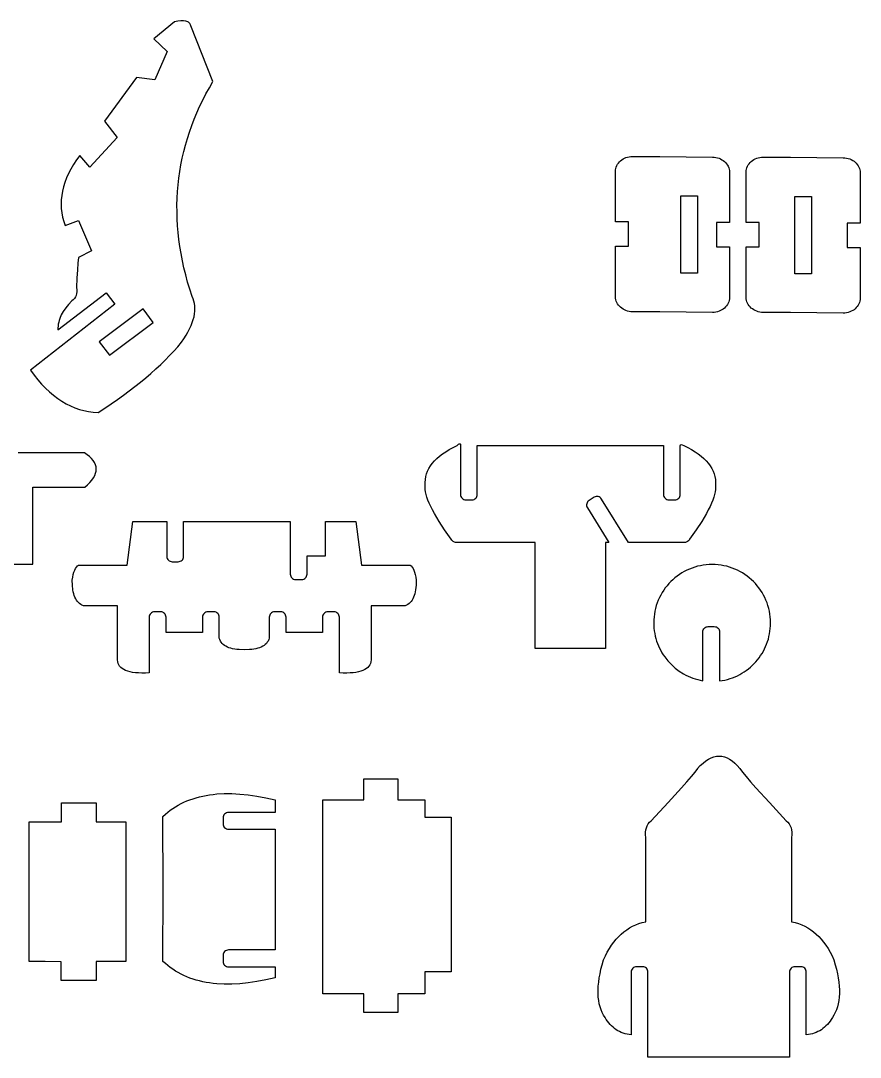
# Model space of a CAD drawing. Extents: x 0 to 712, y 0 to 629.
# Drawn here: x 338.2 to 581.5, y 321.8 to 622.1 of the extents above; entities that cross this region are included whole.
import ezdxf

# ---------------------------------------------------------------- set-up
doc = ezdxf.new("R2010")
doc.units = 0
doc.header["$MEASUREMENT"] = 0
doc.layers.add('DEFAULT_LAYER', color=1, linetype='Continuous')
doc.layers.add('HARLEY_1', color=1, linetype='Continuous')

msp = doc.modelspace()

# ---------------------------------------------------------------- linework, layer by layer
at = {"layer": 'DEFAULT_LAYER'}
msp.add_lwpolyline([(426.59, 477.08), (435.32, 477.08), (436.96, 464.37), (451.08, 464.37), (451.39, 464.16), (451.67, 463.85), (451.93, 463.46), (452.17, 462.97), (452.38, 462.38), (452.57, 461.71), (452.73, 460.94), (452.87, 460.08), (452.83, 458.6), (452.69, 457.27), (452.58, 456.67), (452.44, 456.1), (452.28, 455.58), (452.09, 455.09), (451.88, 454.64), (451.64, 454.23), (451.38, 453.86), (451.09, 453.53), (450.77, 453.24), (450.43, 452.98), (450.07, 452.77), (449.67, 452.59), (439.77, 452.59), (439.77, 436.92), (439.72, 436.41), (439.61, 435.94), (439.42, 435.5), (439.16, 435.1), (438.83, 434.74), (438.44, 434.41), (437.97, 434.13), (437.43, 433.87), (436.82, 433.66), (436.14, 433.48), (435.39, 433.34), (434.57, 433.23), (433.68, 433.16), (432.72, 433.13), (431.68, 433.13), (430.58, 433.17), (430.58, 449.32), (430.55, 449.63), (430.46, 449.92), (430.31, 450.19), (430.12, 450.42), (429.89, 450.61), (429.63, 450.75), (429.34, 450.84), (429.03, 450.88), (427.27, 450.88), (426.95, 450.84), (426.66, 450.75), (426.4, 450.61), (426.17, 450.42), (425.98, 450.19), (425.84, 449.92), (425.74, 449.63), (425.71, 449.32), (425.71, 444.87), (415.14, 444.87), (415.14, 449.32), (415.11, 449.63), (415.02, 449.92), (414.87, 450.19), (414.68, 450.42), (414.45, 450.61), (414.19, 450.75), (413.9, 450.84), (413.58, 450.88), (411.82, 450.88), (411.51, 450.84), (411.22, 450.75), (410.96, 450.61), (410.73, 450.42), (410.54, 450.19), (410.39, 449.92), (410.3, 449.63), (410.27, 449.32), (410.27, 443.23), (410.12, 442.81), (409.93, 442.42), (409.7, 442.06), (409.43, 441.72), (409.12, 441.41), (408.77, 441.13), (408.38, 440.88), (407.95, 440.66), (407.47, 440.46), (406.96, 440.3), (406.41, 440.16), (405.81, 440.04), (405.18, 439.96), (404.5, 439.91), (403.03, 439.88), (401.56, 439.91), (400.89, 439.96), (400.25, 440.04), (399.66, 440.16), (399.1, 440.3), (398.59, 440.46), (398.12, 440.66), (397.69, 440.88), (397.29, 441.13), (396.94, 441.41), (396.63, 441.72), (396.36, 442.06), (396.13, 442.42), (395.94, 442.81), (395.79, 443.23), (395.79, 449.32), (395.76, 449.63), (395.67, 449.92), (395.53, 450.19), (395.34, 450.42), (395.11, 450.61), (394.84, 450.75), (394.55, 450.84), (394.24, 450.88), (392.48, 450.88), (392.17, 450.84), (391.88, 450.75), (391.61, 450.61), (391.38, 450.42), (391.19, 450.19), (391.05, 449.92), (390.96, 449.63), (390.93, 449.32), (390.93, 444.87), (380.35, 444.87), (380.35, 449.32), (380.32, 449.63), (380.23, 449.92), (380.08, 450.19), (379.89, 450.42), (379.66, 450.61), (379.4, 450.75), (379.11, 450.84), (378.8, 450.88), (377.04, 450.88), (376.72, 450.84), (376.43, 450.75), (376.17, 450.61), (375.94, 450.42), (375.75, 450.19), (375.61, 449.92), (375.51, 449.63), (375.48, 449.32), (375.48, 433.17), (374.38, 433.13), (373.35, 433.13), (372.39, 433.16), (371.5, 433.23), (370.68, 433.34), (369.92, 433.48), (369.24, 433.66), (368.64, 433.87), (368.1, 434.13), (367.63, 434.41), (367.23, 434.74), (366.9, 435.1), (366.64, 435.5), (366.46, 435.94), (366.34, 436.41), (366.3, 436.92), (366.3, 452.59), (356.39, 452.59), (356, 452.77), (355.63, 452.98), (355.29, 453.24), (354.98, 453.53), (354.69, 453.86), (354.42, 454.23), (354.18, 454.64), (353.97, 455.09), (353.78, 455.58), (353.62, 456.1), (353.49, 456.67), (353.38, 457.27), (353.23, 458.6), (353.19, 460.08), (353.33, 460.94), (353.49, 461.71), (353.68, 462.38), (353.89, 462.97), (354.13, 463.46), (354.39, 463.85), (354.68, 464.16), (354.99, 464.37), (369.1, 464.37), (370.74, 477.08), (380.58, 477.08), (380.58, 466.94), (380.61, 466.63), (380.7, 466.34), (380.84, 466.07), (381.03, 465.84), (381.26, 465.65), (381.53, 465.51), (381.82, 465.42), (382.13, 465.38), (383.89, 465.38), (384.2, 465.42), (384.49, 465.51), (384.76, 465.65), (384.99, 465.84), (385.18, 466.07), (385.32, 466.34), (385.41, 466.63), (385.44, 466.94), (385.44, 477.08), (403.03, 477.08), (416.35, 477.08), (416.35, 461.8), (416.38, 461.48), (416.48, 461.19), (416.62, 460.92), (416.81, 460.69), (417.04, 460.5), (417.3, 460.36), (417.59, 460.27), (417.91, 460.24), (419.67, 460.24), (419.98, 460.27), (420.27, 460.36), (420.53, 460.5), (420.77, 460.69), (420.96, 460.93), (421.1, 461.19), (421.19, 461.48), (421.22, 461.8), (421.22, 467.07), (426.59, 467.06), (426.59, 477.08)], close=True, dxfattribs=at)
at = {"layer": 'HARLEY_1'}
for points in [[(349.01, 532.53), (362.96, 543.24), (365.47, 539.94), (341.04, 520.89), (342.11, 519.45), (343.2, 518.09), (344.31, 516.83), (345.44, 515.65), (346.59, 514.57), (347.77, 513.58), (348.96, 512.67), (350.18, 511.86), (351.41, 511.14), (352.67, 510.5), (353.95, 509.96), (355.25, 509.51), (356.57, 509.15), (357.91, 508.88), (359.27, 508.69), (360.66, 508.6), (362.58, 509.85), (364.44, 511.1), (366.25, 512.35), (368.01, 513.61), (369.71, 514.87), (371.36, 516.13), (372.96, 517.4), (374.5, 518.67), (375.98, 519.94), (377.42, 521.22), (378.8, 522.5), (380.12, 523.79), (381.39, 525.08), (382.61, 526.37), (383.77, 527.67), (384.88, 528.97), (385.55, 529.97), (386.16, 530.96), (386.71, 531.92), (387.19, 532.85), (387.6, 533.76), (387.95, 534.65), (388.24, 535.52), (388.46, 536.35), (388.62, 537.17), (388.71, 537.96), (388.74, 538.73), (388.7, 539.47), (388.6, 540.19), (388.43, 540.88), (388.2, 541.55), (387.9, 542.2), (387.24, 544.29), (386.62, 546.38), (386.07, 548.45), (385.56, 550.52), (385.12, 552.57), (384.73, 554.62), (384.39, 556.65), (384.11, 558.68), (383.88, 560.7), (383.71, 562.7), (383.6, 564.7), (383.54, 566.69), (383.53, 568.67), (383.58, 570.64), (383.69, 572.6), (383.85, 574.55), (384.07, 576.5), (384.34, 578.43), (384.67, 580.35), (385.05, 582.27), (385.49, 584.17), (385.98, 586.06), (386.53, 587.95), (387.13, 589.83), (387.79, 591.69), (388.5, 593.55), (389.27, 595.4), (390.1, 597.23), (390.98, 599.06), (391.91, 600.88), (392.91, 602.69), (393.95, 604.49), (387.53, 620.61), (387.46, 620.87), (387.35, 621.11), (387.21, 621.32), (387.05, 621.5), (386.85, 621.66), (386.63, 621.79), (386.37, 621.9), (386.09, 621.99), (385.43, 622.08), (384.66, 622.07), (383.77, 621.96), (382.77, 621.75), (376.81, 616.79), (380.69, 613.17), (377.14, 604.94), (371.82, 605.66), (362.52, 592.99), (366.23, 588.28), (358.31, 579.63), (355.34, 583.06), (354.4, 581.74), (353.56, 580.43), (352.8, 579.12), (352.13, 577.82), (351.55, 576.53), (351.06, 575.24), (350.66, 573.96), (350.35, 572.69), (350.13, 571.42), (350, 570.16), (349.96, 568.91), (350.01, 567.66), (350.15, 566.42), (350.38, 565.18), (350.7, 563.96), (351.11, 562.73), (355.01, 564.25), (358.79, 555.43), (355.01, 553.53), (354.83, 551.9), (354.67, 549.9), (354.54, 547.53), (354.43, 544.81), (354.49, 544.18), (354.49, 543.59), (354.42, 543.04), (354.28, 542.53), (354.08, 542.06), (353.81, 541.63), (353.47, 541.25), (353.07, 540.9), (352.11, 539.92), (351.28, 538.92), (350.58, 537.9), (350.01, 536.87), (349.57, 535.81), (349.39, 535.28), (349.25, 534.74), (349.14, 534.19), (349.06, 533.64), (349.02, 533.09), (349.01, 532.53)], [(543.67, 541.96), (543.64, 541.51), (543.57, 541.08), (543.44, 540.66), (543.28, 540.26), (543.07, 539.87), (542.82, 539.51), (542.53, 539.17), (542.21, 538.86), (541.85, 538.58), (541.47, 538.32), (541.06, 538.1), (540.62, 537.92), (540.17, 537.77), (539.69, 537.67), (539.2, 537.61), (538.69, 537.59), (523.43, 537.78), (515.58, 537.78), (515.07, 537.81), (514.58, 537.87), (514.1, 537.98), (513.65, 538.13), (513.21, 538.31), (512.8, 538.53), (512.42, 538.79), (512.06, 539.07), (511.74, 539.38), (511.45, 539.72), (511.2, 540.08), (510.99, 540.46), (510.82, 540.86), (510.7, 541.28), (510.62, 541.71), (510.6, 542.15), (510.6, 556.77), (514.4, 556.77), (514.4, 563.79), (510.6, 563.79), (510.6, 578.41), (510.62, 578.86), (510.7, 579.29), (510.82, 579.71), (510.99, 580.11), (511.2, 580.49), (511.45, 580.85), (511.74, 581.19), (512.06, 581.5), (512.42, 581.78), (512.8, 582.03), (513.21, 582.25), (513.65, 582.44), (514.1, 582.58), (514.58, 582.69), (515.07, 582.76), (515.58, 582.78), (523.43, 582.78), (538.69, 582.59), (539.2, 582.56), (539.69, 582.49), (540.17, 582.38), (540.62, 582.23), (541.06, 582.04), (541.47, 581.82), (541.85, 581.57), (542.21, 581.29), (542.53, 580.98), (542.82, 580.65), (543.07, 580.29), (543.28, 579.91), (543.44, 579.51), (543.57, 579.09), (543.64, 578.66), (543.67, 578.22), (543.67, 563.6), (539.87, 563.6), (539.87, 556.58), (543.67, 556.58), (543.67, 541.96)], [(548.47, 578.22), (548.5, 578.66), (548.58, 579.1), (548.7, 579.51), (548.87, 579.91), (549.08, 580.3), (549.33, 580.66), (549.61, 580.99), (549.94, 581.3), (550.29, 581.59), (550.67, 581.84), (551.09, 582.06), (551.52, 582.24), (551.98, 582.39), (552.45, 582.5), (552.95, 582.56), (553.45, 582.59), (561.3, 582.59), (576.56, 582.39), (577.07, 582.36), (577.56, 582.29), (578.04, 582.18), (578.5, 582.03), (578.93, 581.85), (579.34, 581.63), (579.73, 581.38), (580.08, 581.09), (580.4, 580.79), (580.69, 580.45), (580.94, 580.09), (581.15, 579.71), (581.32, 579.31), (581.44, 578.9), (581.52, 578.47), (581.54, 578.02), (581.54, 563.4), (577.75, 563.4), (577.75, 556.38), (581.54, 556.38), (581.54, 541.76), (581.52, 541.32), (581.44, 540.88), (581.32, 540.46), (581.15, 540.06), (580.94, 539.68), (580.69, 539.32), (580.4, 538.98), (580.08, 538.66), (579.73, 538.38), (579.34, 538.13), (578.93, 537.91), (578.5, 537.72), (578.04, 537.58), (577.56, 537.47), (577.07, 537.41), (576.56, 537.39), (561.3, 537.59), (553.45, 537.59), (552.95, 537.61), (552.45, 537.68), (551.98, 537.79), (551.52, 537.93), (551.09, 538.12), (550.67, 538.34), (550.29, 538.59), (549.94, 538.87), (549.61, 539.18), (549.33, 539.52), (549.08, 539.88), (548.87, 540.26), (548.7, 540.66), (548.58, 541.08), (548.5, 541.51), (548.47, 541.96), (548.47, 556.58), (552.27, 556.58), (552.27, 563.6), (548.47, 563.6), (548.47, 578.22)], [(529.5, 571.38), (534.37, 571.38), (534.37, 548.99), (529.5, 548.99), (529.5, 571.38)], [(562.57, 571.19), (567.44, 571.19), (567.44, 548.79), (562.57, 548.79), (562.57, 571.19)], [(361.01, 529.08), (363.93, 525.18), (376.62, 534.71), (373.71, 538.61), (361.01, 529.08)], [(508.64, 470.95), (507.75, 470.95), (507.75, 440.22), (497.53, 440.22), (487.32, 440.22), (487.32, 470.95), (464.7, 470.95), (464.45, 470.93), (464.21, 470.95), (463.98, 471.01), (463.76, 471.11), (463.55, 471.24), (463.35, 471.42), (463.16, 471.63), (462.98, 471.89), (461.09, 474.59), (459.47, 477.07), (458.13, 479.34), (457.56, 480.4), (457.05, 481.4), (456.62, 482.35), (456.25, 483.24), (455.96, 484.08), (455.73, 484.87), (455.57, 485.61), (455.47, 486.29), (455.45, 486.91), (455.49, 487.49), (455.47, 488.35), (455.52, 489.2), (455.65, 490.03), (455.86, 490.84), (456.16, 491.63), (456.53, 492.4), (456.99, 493.15), (457.52, 493.88), (458.14, 494.59), (458.83, 495.28), (459.61, 495.96), (460.47, 496.61), (461.4, 497.24), (462.42, 497.86), (463.52, 498.45), (464.7, 499.03), (465.15, 499.4), (465.33, 499.49), (465.47, 499.52), (465.58, 499.49), (465.65, 499.4), (465.69, 499.24), (465.69, 499.03), (465.69, 484.87), (465.73, 484.56), (465.82, 484.27), (465.96, 484), (466.15, 483.77), (466.38, 483.58), (466.65, 483.44), (466.94, 483.34), (467.25, 483.31), (469.01, 483.31), (469.32, 483.34), (469.61, 483.44), (469.88, 483.58), (470.11, 483.77), (470.3, 484), (470.44, 484.27), (470.53, 484.56), (470.56, 484.87), (470.56, 499.03), (497.53, 499.03), (524.5, 499.03), (524.5, 484.87), (524.54, 484.56), (524.63, 484.27), (524.77, 484), (524.96, 483.77), (525.19, 483.58), (525.45, 483.44), (525.75, 483.34), (526.06, 483.31), (527.82, 483.31), (528.13, 483.34), (528.42, 483.44), (528.69, 483.58), (528.92, 483.77), (529.11, 484), (529.25, 484.27), (529.34, 484.56), (529.37, 484.87), (529.37, 499.03), (529.41, 499.14), (529.47, 499.22), (529.56, 499.27), (529.67, 499.29), (529.97, 499.22), (530.37, 499.03), (531.55, 498.45), (532.65, 497.86), (533.66, 497.24), (534.6, 496.61), (535.46, 495.96), (536.23, 495.28), (536.93, 494.59), (537.55, 493.88), (538.08, 493.15), (538.54, 492.4), (538.91, 491.63), (539.2, 490.84), (539.42, 490.03), (539.55, 489.2), (539.6, 488.35), (539.57, 487.49), (539.62, 486.91), (539.59, 486.29), (539.5, 485.61), (539.34, 484.87), (539.11, 484.08), (538.81, 483.24), (538.45, 482.35), (538.01, 481.4), (537.51, 480.4), (536.94, 479.34), (535.6, 477.07), (533.98, 474.59), (532.09, 471.89), (531.91, 471.63), (531.72, 471.42), (531.52, 471.24), (531.31, 471.11), (531.09, 471.01), (530.86, 470.95), (530.62, 470.93), (530.37, 470.95), (514.39, 470.95), (506.59, 483.54), (506.39, 483.79), (506.16, 483.99), (505.9, 484.14), (505.62, 484.24), (505.32, 484.28), (505.02, 484.26), (504.73, 484.19), (504.44, 484.05), (502.95, 483.12), (502.7, 482.93), (502.5, 482.7), (502.35, 482.44), (502.26, 482.15), (502.22, 481.86), (502.23, 481.56), (502.31, 481.26), (502.45, 480.98), (508.66, 470.95), (508.64, 470.95)], [(535.92, 430.93), (535.92, 445.04), (535.95, 445.36), (536.04, 445.65), (536.18, 445.91), (536.37, 446.15), (536.6, 446.34), (536.87, 446.48), (537.16, 446.57), (537.47, 446.6), (539.23, 446.6), (539.54, 446.57), (539.83, 446.48), (540.1, 446.34), (540.33, 446.15), (540.52, 445.91), (540.66, 445.65), (540.75, 445.36), (540.78, 445.04), (540.78, 430.85), (541.56, 430.97), (542.32, 431.12), (543.07, 431.3), (543.81, 431.52), (544.53, 431.77), (545.24, 432.06), (545.93, 432.37), (546.61, 432.71), (547.26, 433.08), (547.9, 433.48), (548.52, 433.91), (549.12, 434.36), (549.69, 434.84), (550.25, 435.34), (550.78, 435.86), (551.29, 436.41), (551.77, 436.98), (552.23, 437.58), (552.66, 438.19), (553.07, 438.82), (553.45, 439.47), (553.8, 440.14), (554.12, 440.83), (554.41, 441.53), (554.67, 442.25), (554.9, 442.99), (555.09, 443.73), (555.25, 444.49), (555.38, 445.26), (555.47, 446.05), (555.53, 446.84), (555.54, 447.65), (555.52, 448.52), (555.46, 449.38), (555.35, 450.22), (555.2, 451.06), (555.01, 451.88), (554.78, 452.68), (554.52, 453.47), (554.21, 454.24), (553.87, 454.99), (553.5, 455.72), (553.09, 456.43), (552.65, 457.11), (552.18, 457.78), (551.68, 458.42), (551.15, 459.03), (550.58, 459.62), (550, 460.18), (549.38, 460.71), (548.74, 461.21), (548.08, 461.69), (547.39, 462.13), (546.68, 462.53), (545.95, 462.91), (545.2, 463.25), (544.43, 463.55), (543.65, 463.82), (542.84, 464.05), (542.02, 464.23), (541.19, 464.38), (540.34, 464.49), (539.48, 464.56), (538.61, 464.58), (537.74, 464.56), (536.88, 464.49), (536.03, 464.38), (535.2, 464.23), (534.38, 464.05), (533.58, 463.82), (532.79, 463.55), (532.02, 463.25), (531.27, 462.91), (530.54, 462.53), (529.83, 462.13), (529.15, 461.69), (528.48, 461.21), (527.84, 460.71), (527.23, 460.18), (526.64, 459.62), (526.08, 459.03), (525.55, 458.42), (525.04, 457.78), (524.57, 457.11), (524.13, 456.43), (523.72, 455.72), (523.35, 454.99), (523.01, 454.24), (522.71, 453.47), (522.44, 452.68), (522.21, 451.88), (522.02, 451.06), (521.87, 450.22), (521.77, 449.38), (521.7, 448.52), (521.68, 447.65), (521.7, 446.86), (521.75, 446.09), (521.84, 445.32), (521.96, 444.57), (522.12, 443.83), (522.31, 443.1), (522.53, 442.38), (522.78, 441.68), (523.06, 440.99), (523.37, 440.31), (523.7, 439.66), (524.07, 439.01), (524.46, 438.39), (524.88, 437.79), (525.79, 436.63), (526.79, 435.57), (527.89, 434.59), (529.06, 433.7), (530.31, 432.92), (530.96, 432.57), (531.62, 432.24), (532.3, 431.95), (533, 431.68), (533.71, 431.45), (534.43, 431.24), (535.17, 431.07), (535.92, 430.93)], [(534.36, 405.5), (535.17, 406.34), (535.98, 407.07), (536.78, 407.69), (537.57, 408.19), (538.36, 408.59), (539.14, 408.87), (539.91, 409.03), (540.68, 409.09), (541.44, 409.03), (542.2, 408.87), (542.95, 408.59), (543.69, 408.19), (544.43, 407.69), (545.16, 407.07), (545.89, 406.34), (546.61, 405.5), (547.41, 404.46), (548.46, 403.17), (549.76, 401.64), (551.32, 399.87), (555.21, 395.6), (560.11, 390.37), (560.56, 389.94), (560.94, 389.45), (561.24, 388.92), (561.47, 388.34), (561.63, 387.71), (561.71, 387.03), (561.72, 386.3), (561.66, 385.52), (561.66, 361.12), (561.69, 361.12), (562.68, 360.89), (563.64, 360.59), (564.58, 360.23), (565.48, 359.81), (566.35, 359.34), (567.19, 358.8), (568, 358.19), (568.78, 357.53), (569.53, 356.81), (570.24, 356.03), (570.93, 355.18), (571.59, 354.28), (572.22, 353.31), (572.82, 352.28), (573.39, 351.19), (573.92, 350.05), (574.31, 348.67), (574.65, 347.34), (574.93, 346.06), (575.15, 344.82), (575.32, 343.62), (575.43, 342.47), (575.48, 341.36), (575.48, 340.3), (575.43, 339.27), (575.31, 338.3), (575.14, 337.36), (574.92, 336.47), (574.64, 335.63), (574.3, 334.83), (573.91, 334.07), (573.46, 333.35), (573.12, 332.8), (572.77, 332.29), (572.39, 331.8), (572, 331.34), (571.59, 330.92), (571.17, 330.53), (570.72, 330.17), (570.26, 329.84), (569.78, 329.55), (569.28, 329.28), (568.76, 329.05), (568.22, 328.85), (567.67, 328.68), (567.1, 328.54), (566.51, 328.44), (565.9, 328.36), (565.9, 346.51), (565.87, 346.83), (565.78, 347.12), (565.63, 347.38), (565.44, 347.62), (565.21, 347.81), (564.95, 347.95), (564.66, 348.04), (564.35, 348.07), (562.59, 348.07), (562.27, 348.04), (561.98, 347.95), (561.72, 347.81), (561.49, 347.62), (561.3, 347.38), (561.16, 347.12), (561.06, 346.83), (561.03, 346.51), (561.03, 321.85), (540.53, 321.85), (520.02, 321.85), (520.02, 346.51), (519.99, 346.83), (519.9, 347.12), (519.75, 347.38), (519.56, 347.62), (519.33, 347.81), (519.07, 347.95), (518.78, 348.04), (518.47, 348.07), (516.71, 348.07), (516.39, 348.04), (516.1, 347.95), (515.84, 347.81), (515.61, 347.62), (515.42, 347.38), (515.28, 347.12), (515.18, 346.83), (515.15, 346.51), (515.15, 328.36), (514.54, 328.44), (513.95, 328.54), (513.38, 328.68), (512.83, 328.85), (512.29, 329.05), (511.78, 329.28), (511.28, 329.55), (510.8, 329.84), (510.33, 330.17), (509.89, 330.53), (509.46, 330.92), (509.05, 331.34), (508.66, 331.8), (508.29, 332.29), (507.93, 332.8), (507.6, 333.35), (507.15, 334.07), (506.75, 334.83), (506.42, 335.63), (506.14, 336.47), (505.91, 337.36), (505.74, 338.3), (505.63, 339.27), (505.57, 340.3), (505.57, 341.36), (505.62, 342.47), (505.73, 343.62), (505.9, 344.82), (506.12, 346.06), (506.4, 347.34), (506.74, 348.67), (507.13, 350.05), (507.67, 351.19), (508.23, 352.28), (508.83, 353.31), (509.46, 354.28), (510.12, 355.18), (510.81, 356.03), (511.53, 356.81), (512.28, 357.53), (513.06, 358.19), (513.87, 358.8), (514.71, 359.34), (515.58, 359.81), (516.48, 360.23), (517.41, 360.59), (518.37, 360.89), (519.36, 361.12), (519.4, 361.12), (519.4, 385.52), (519.33, 386.3), (519.34, 387.03), (519.42, 387.71), (519.58, 388.34), (519.81, 388.92), (520.12, 389.45), (520.5, 389.94), (520.95, 390.37), (525.85, 395.6), (529.73, 399.87), (531.29, 401.64), (532.59, 403.17), (533.65, 404.46), (534.45, 405.5), (534.45, 405.52), (534.4, 405.51), (534.36, 405.49), (534.36, 405.5)], [(437.68, 340.25), (425.79, 340.25), (425.79, 396.39), (437.68, 396.39), (437.68, 402.48), (447.51, 402.48), (447.51, 396.39), (455.39, 396.39), (455.39, 391.41), (463.03, 391.41), (463.03, 346.64), (455.39, 346.64), (455.39, 340.25), (447.51, 340.25), (447.51, 334.79), (437.68, 334.79), (437.68, 340.25)], [(379.47, 349.61), (379.48, 370.62), (379.47, 391.63), (380.16, 392.24), (380.86, 392.83), (381.59, 393.39), (382.34, 393.91), (383.11, 394.41), (383.9, 394.87), (384.71, 395.31), (385.55, 395.71), (386.4, 396.09), (387.28, 396.43), (388.18, 396.75), (389.1, 397.03), (390.04, 397.29), (391, 397.51), (391.98, 397.71), (392.98, 397.87), (394.01, 398), (395.06, 398.11), (397.21, 398.22), (399.45, 398.22), (401.78, 398.1), (404.19, 397.85), (406.69, 397.49), (409.27, 397), (411.94, 396.39), (411.94, 392.76), (398.44, 392.76), (398.13, 392.73), (397.84, 392.64), (397.57, 392.49), (397.34, 392.3), (397.15, 392.07), (397.01, 391.81), (396.92, 391.52), (396.88, 391.21), (396.88, 389.45), (396.92, 389.13), (397.01, 388.84), (397.15, 388.58), (397.34, 388.35), (397.57, 388.16), (397.84, 388.01), (398.13, 387.92), (398.44, 387.89), (411.94, 387.89), (411.94, 370.62), (411.94, 352.92), (398.44, 352.92), (398.13, 352.89), (397.84, 352.8), (397.57, 352.65), (397.34, 352.46), (397.15, 352.23), (397.01, 351.97), (396.92, 351.68), (396.88, 351.37), (396.88, 349.61), (396.92, 349.29), (397.01, 349), (397.15, 348.74), (397.34, 348.51), (397.57, 348.32), (397.84, 348.18), (398.13, 348.08), (398.44, 348.05), (411.94, 348.05), (411.94, 344.84), (409.27, 344.24), (406.69, 343.75), (404.19, 343.39), (401.78, 343.14), (399.45, 343.02), (397.21, 343.01), (395.06, 343.13), (394.01, 343.23), (392.98, 343.37), (391.98, 343.53), (391, 343.73), (390.04, 343.95), (389.1, 344.2), (388.18, 344.49), (387.28, 344.8), (386.4, 345.15), (385.55, 345.52), (384.71, 345.93), (383.9, 346.36), (383.11, 346.83), (382.34, 347.32), (381.59, 347.85), (380.86, 348.41), (380.16, 348.99), (379.47, 349.61)], [(368.73, 349.61), (367.51, 349.61), (360.11, 349.61), (360.11, 344.04), (349.97, 344.04), (349.97, 349.53), (345.35, 349.57), (340.73, 349.61), (340.73, 390), (350.05, 390), (350.05, 395.57), (360.11, 395.57), (360.11, 390), (368.73, 390), (368.73, 349.61)]]:
    msp.add_lwpolyline(points, close=True, dxfattribs=at)
msp.add_lwpolyline([(323.22, 464.67), (341.73, 464.65), (341.73, 486.96), (356.86, 486.96), (357.63, 487.66), (358.3, 488.35), (358.87, 489.02), (359.33, 489.69), (359.69, 490.35), (359.94, 491), (360.09, 491.64), (360.13, 492.27), (360.07, 492.88), (359.9, 493.49), (359.63, 494.09), (359.25, 494.68), (358.77, 495.26), (358.19, 495.83), (357.5, 496.39), (356.7, 496.95), (337.51, 496.95)], dxfattribs=at)

doc.saveas('drawing.dxf')
